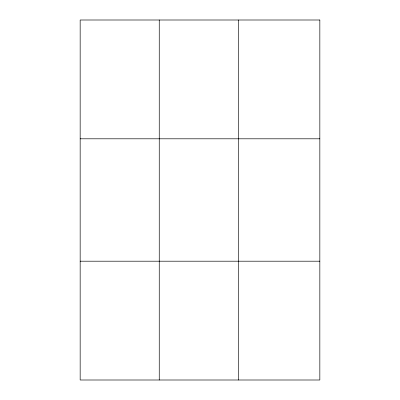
<?xml version="1.0" encoding="UTF-8"?>
<svg xmlns="http://www.w3.org/2000/svg" width="400" height="400" viewBox="0 0 400 400"><rect width="100%" height="100%" fill="white"/><g stroke="black" fill="none" stroke-linecap="round" stroke-linejoin="round"><path stroke-width="0.6" d="M159.255 380L159.255 20M238.345 380L238.345 20M80.165 138.8L319.835 138.8M80.165 261.2L319.835 261.2M319.835 20L80.165 20L80.165 380L319.835 380L319.835 20"/></g></svg>
